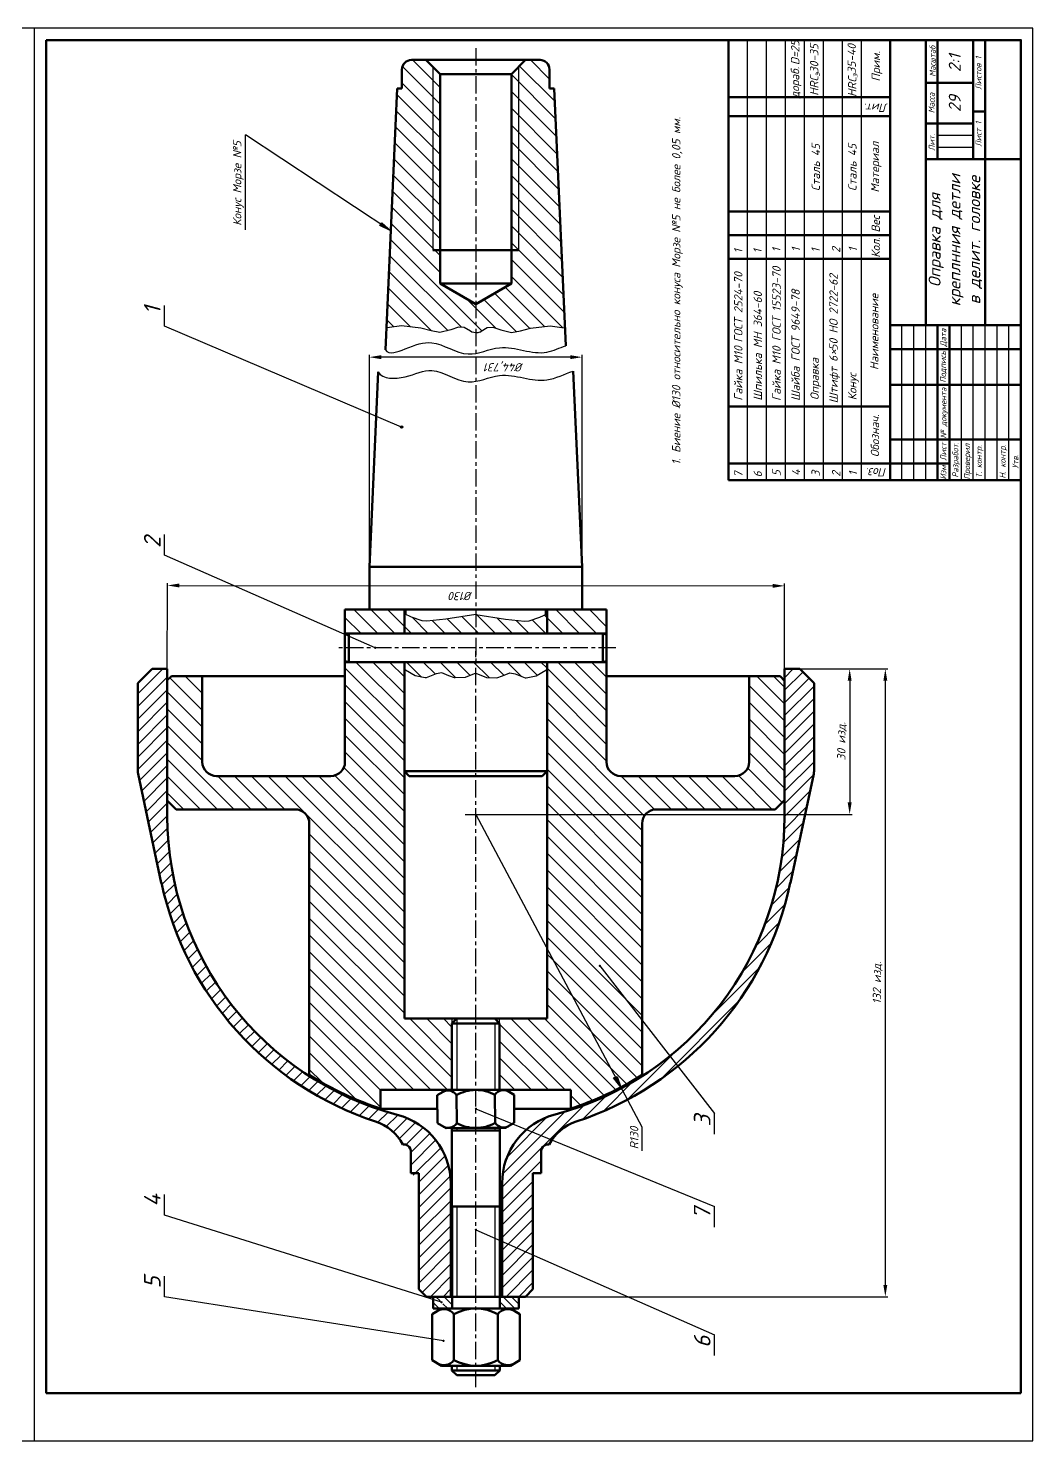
# Model space of a CAD drawing. Extents: x 3984 to 4893, y -1391 to 1983.
# Drawn here: x 4425 to 4847, y 1389 to 1983 of the extents above; entities that cross this region are included whole.
import ezdxf
from ezdxf.enums import TextEntityAlignment as Align

# ---------------------------------------------------------------- set-up
doc = ezdxf.new("R2010")
doc.units = 0
doc.header["$MEASUREMENT"] = 0
for name, pattern in [('DASHDOTX2', [2, 1, -0.5, 0, -0.5]), ('K5LT_AXLED', [11.807581, 7.307581, -1.5, 1.5, -1.5]), ('K5LT_BASIC', [0]), ('K5LT_THIN', [0])]:
    doc.linetypes.add(name, pattern=pattern)
doc.layers.add('0 VIEW0', color=7, linetype='Continuous')
doc.layers.add('OSI', color=18, linetype='DASHDOTX2')
doc.layers.add('Обводка', color=7, linetype='Continuous', lineweight=30)
doc.styles.get("Standard").update_dxf_attribs({"font": 'isocpeui.ttf', "height": 3.5})
doc.dimstyles.new('AM_ISO', dxfattribs={"dimtxt": 3.5, "dimasz": 5, "dimexe": 1, "dimexo": 1, "dimgap": 1.5, "dimtad": 3, "dimtoh": 1, "dimdsep": 46, "dimtxsty": 'Standard', "dimcen": 0, "dimclrd": 256, "dimclre": 256, "dimclrt": 256, "dimadec": 0, "dimazin": 2, "dimtp": 0.1, "dimtm": 0.1, "dimtfac": 0.71, "dimtmove": 0, "dimatfit": 2, "dimfxl": 1, "dimlwd": -1, "dimlwe": -1, "dimarcsym": 1})
pattern_1 = [(315, (-171.0984, -408.555), (3.535534, 3.535534), [])]
pattern_2 = [(45, (-171.0984, -408.555), (-2.6516504, 2.6516504), [])]

# ---------------------------------------------------------------- blocks, each defined once
blk = doc.blocks.new('*D370')
at = {"layer": '0 VIEW0', "transparency": 16777216}
for p, q in [((4743.62, 1714.02), (4771.02, 1714.02)), ((4770.02, 1709.02), (4770.02, 1657.87)), ((4608.32, 1652.87), (4771.02, 1652.87))]:
    blk.add_line(p, q, dxfattribs=at)
at = {"layer": '0 VIEW0', "lineweight": 30, "transparency": 16777216}
for points in [[(4769.19, 1709.02), (4770.85, 1709.02), (4770.02, 1714.02)], [(4769.19, 1657.87), (4770.85, 1657.87), (4770.02, 1652.87)]]:
    blk.add_solid(points, dxfattribs=at)
at = {"layer": 'Defpoints', "color": 0, "lineweight": 30, "transparency": 16777216}
for p in [(4742.62, 1714.02), (4607.32, 1652.87), (4770.02, 1652.87)]:
    blk.add_point(p, dxfattribs=at)
at = {"layer": '0 VIEW0', "transparency": 16777216, "insert": (4766.77, 1683.6), "char_height": 3.5, "attachment_point": 5, "rotation": 90}
blk.add_mtext('30 изд.', dxfattribs=at)
blk = doc.blocks.new('*D371')
at = {"layer": '0 VIEW0', "transparency": 16777216}
for p, q in [((4743.62, 1714.02), (4786.02, 1714.02)), ((4785.02, 1455.01), (4785.02, 1709.02)), ((4631.82, 1450.01), (4786.02, 1450.01))]:
    blk.add_line(p, q, dxfattribs=at)
at = {"layer": '0 VIEW0', "lineweight": 30, "transparency": 16777216}
for points in [[(4784.19, 1709.02), (4785.85, 1709.02), (4785.02, 1714.02)], [(4784.19, 1455.01), (4785.85, 1455.01), (4785.02, 1450.01)]]:
    blk.add_solid(points, dxfattribs=at)
at = {"layer": 'Defpoints', "color": 0, "lineweight": 30, "transparency": 16777216}
for p in [(4742.62, 1714.02), (4785.02, 1714.02), (4630.82, 1450.01)]:
    blk.add_point(p, dxfattribs=at)
at = {"layer": '0 VIEW0', "transparency": 16777216, "insert": (4781.77, 1582.02), "char_height": 3.5, "attachment_point": 5, "rotation": 90}
blk.add_mtext('132 изд.', dxfattribs=at)
blk = doc.blocks.new('*D372')
at = {"layer": '0 VIEW0', "transparency": 16777216}
for p, q in [((4483.02, 1710.25), (4483.05, 1750.12)), ((4488.05, 1749.12), (4737.65, 1748.95)), ((4742.62, 1710.08), (4742.65, 1749.95))]:
    blk.add_line(p, q, dxfattribs=at)
at = {"layer": '0 VIEW0', "lineweight": 30, "transparency": 16777216}
for points in [[(4488.05, 1749.95), (4488.05, 1748.29), (4483.05, 1749.12)], [(4737.65, 1749.79), (4737.65, 1748.12), (4742.65, 1748.95)]]:
    blk.add_solid(points, dxfattribs=at)
at = {"layer": 'Defpoints', "color": 0, "lineweight": 30, "transparency": 16777216}
for p in [(4742.65, 1748.95), (4483.02, 1709.25), (4742.62, 1709.08)]:
    blk.add_point(p, dxfattribs=at)
at = {"layer": '0 VIEW0', "transparency": 16777216, "insert": (4606.47, 1744.68), "char_height": 3.5, "attachment_point": 5, "rotation": 180}
blk.add_mtext('%%C130', dxfattribs=at)
blk = doc.blocks.new('*D373')
at = {"layer": '0 VIEW0', "transparency": 16777216}
for p, q in [((4568.01, 1757.97), (4568.01, 1846.12)), ((4652.47, 1845.12), (4573.01, 1845.12)), ((4657.47, 1757.97), (4657.47, 1846.12))]:
    blk.add_line(p, q, dxfattribs=at)
at = {"layer": '0 VIEW0', "lineweight": 30, "transparency": 16777216}
for points in [[(4573.01, 1845.96), (4573.01, 1844.29), (4568.01, 1845.12)], [(4652.47, 1845.96), (4652.47, 1844.29), (4657.47, 1845.12)]]:
    blk.add_solid(points, dxfattribs=at)
at = {"layer": 'Defpoints', "color": 0, "lineweight": 30, "transparency": 16777216}
for p in [(4568.01, 1845.12), (4568.01, 1756.97), (4657.47, 1756.97)]:
    blk.add_point(p, dxfattribs=at)
at = {"layer": '0 VIEW0', "transparency": 16777216, "insert": (4624.65, 1841.29), "char_height": 3.5, "attachment_point": 5, "rotation": 180}
blk.add_mtext('%%C44,731', dxfattribs=at)

msp = doc.modelspace()

# ---------------------------------------------------------------- hatches: boundary and pattern name
at = {"lineweight": 30}
h = msp.add_hatch(color=18, dxfattribs=at)
h.set_gradient(color2=(0, 0, 0))
h.paths.add_polyline_path([(4572.473, 1900.496), (4572.836, 1901.046), (4577.007, 1898.288)])
h.paths.add_polyline_path([(4572.836, 1901.046), (4573.199, 1901.595), (4577.007, 1898.288)])
h = msp.add_hatch(color=18, dxfattribs=at)
h.set_gradient(color2=(0, 0, 0))
h.paths.add_polyline_path([(4581.558, 1816.206, 1), (4581.558, 1815.206, 1)])
h = msp.add_hatch(dxfattribs=at)
h.set_pattern_fill('ANSI31', color=256, scale=40, angle=270, style=0)
h.set_pattern_definition(pattern_1)
h.paths.add_polyline_path([(4625.271, 1734.886), (4612.736, 1736.963), (4612.736, 1728.919), (4642.736, 1728.919), (4642.736, 1737.259), (4639.75, 1735.75), (4635.244, 1734.243), (4633.269, 1734.046)])
h.paths.add_polyline_path([(4600.201, 1734.886), (4592.204, 1734.046), (4590.228, 1734.243), (4585.722, 1735.75), (4582.736, 1737.259), (4582.736, 1728.919), (4612.736, 1728.919), (4612.736, 1736.963)])
h.paths.add_polyline_path([(4627.047, 1712.364), (4629.326, 1711.912), (4633.556, 1710.305), (4633.996, 1710.28), (4638.161, 1711.1), (4642.243, 1713.518), (4642.736, 1713.923), (4642.736, 1716.919), (4612.822, 1716.919), (4612.822, 1712.187), (4617.206, 1710.424), (4621.55, 1710.222), (4621.659, 1710.238), (4623.987, 1711.151)])
h.paths.add_polyline_path([(4582.736, 1716.919), (4582.736, 1713.923), (4583.229, 1713.518), (4587.311, 1711.1), (4591.476, 1710.28), (4591.916, 1710.305), (4596.146, 1711.912), (4598.425, 1712.364), (4601.486, 1711.151), (4603.813, 1710.238), (4603.922, 1710.222), (4608.266, 1710.424), (4612.822, 1712.256), (4612.822, 1716.919)])
h = msp.add_hatch(color=18, dxfattribs=at)
h.set_gradient(color2=(0, 0, 0))
h.paths.add_polyline_path([(4570.465, 1723.419, 1), (4570.465, 1722.419, 1)])
h = msp.add_hatch(color=18, dxfattribs=at)
h.set_gradient(color2=(0, 0, 0))
h.paths.add_polyline_path([(4664.921, 1589.68, 1), (4664.921, 1588.68, 1)])
h = msp.add_hatch(color=18, dxfattribs=at)
h.set_gradient(color2=(0, 0, 0))
h.paths.add_polyline_path([(4673.739, 1538.115), (4671.497, 1542.338), (4670.696, 1542.07)])
h.paths.add_polyline_path([(4673.739, 1538.115), (4673.763, 1538.084), (4672.255, 1542.592), (4671.497, 1542.338)])
h = msp.add_hatch(color=18, dxfattribs=at)
h.set_gradient(color2=(0, 0, 0))
h.paths.add_polyline_path([(4612.822, 1529.571, 1), (4612.822, 1528.571, 1)])
h = msp.add_hatch(color=18, dxfattribs=at)
h.set_gradient(color2=(0, 0, 0))
h.paths.add_polyline_path([(4612.822, 1478.695, 1), (4612.822, 1477.695, 1)])
h = msp.add_hatch(dxfattribs=at)
h.set_pattern_fill('ANSI31', color=256, scale=20, angle=270, style=0)
h.set_pattern_definition([(315, (308.8174, 11298.525), (1.76776695, 1.76776695), [])])
h.paths.add_polyline_path([(4622.822, 1450.01), (4622.822, 1445.01), (4630.822, 1445.01), (4630.822, 1447.262), (4627.784, 1450.01)])
h.paths.add_polyline_path([(4627.784, 1450.01), (4630.822, 1447.262), (4630.822, 1450.01)], flags=17)
h.paths.add_polyline_path([(4599.779, 1447.514), (4598.334, 1446.624), (4597.444, 1448.068), (4594.822, 1448.691), (4594.822, 1445.01), (4602.822, 1445.01), (4602.822, 1450.01), (4594.822, 1450.01), (4594.822, 1448.691), (4597.444, 1448.068), (4598.888, 1448.959)])
h = msp.add_hatch(color=18, dxfattribs=at)
h.set_gradient(color2=(0, 0, 0))
h.paths.add_polyline_path([(4598.35, 1448.193, 1), (4598.35, 1447.193, 1)])
h = msp.add_hatch(color=18, dxfattribs=at)
h.set_gradient(color2=(0, 0, 0))
h.paths.add_polyline_path([(4599.179, 1431.95, 1), (4599.179, 1430.95, 1)])
at = {"layer": '0 VIEW0', "lineweight": 30}
h = msp.add_hatch(dxfattribs=at)
h.set_pattern_fill('ANSI31', color=256, scale=40, angle=270, style=0)
h.set_pattern_definition([(315, (308.8174, 11239.6667), (3.535534, 3.535534), [])])
h.paths.add_polyline_path([(4607.936, 1857.596), (4610.321, 1856.239), (4612.736, 1854.209), (4614.565, 1855.789), (4617.537, 1857.596), (4619.919, 1857.694), (4623.242, 1856.61), (4627.84, 1855.479), (4631.522, 1856.21), (4635.744, 1857.312), (4643.993, 1858.354), (4649.944, 1857.434), (4650.308, 1857.312), (4645.776, 1958.108), (4643.776, 1958.108), (4643.776, 1966.108), (4642.996, 1968.482), (4640.96, 1969.929), (4639.776, 1970.108), (4633.736, 1970.108), (4627.736, 1964.108), (4627.736, 1876.108), (4612.736, 1867.448), (4597.736, 1876.108), (4597.736, 1964.108), (4591.736, 1970.108), (4585.696, 1970.108), (4583.323, 1969.328), (4581.876, 1967.293), (4581.696, 1966.108), (4581.696, 1958.108), (4579.696, 1958.108), (4575.164, 1857.312), (4579.53, 1858.27), (4584.331, 1858.157), (4589.728, 1857.312), (4594.717, 1855.991), (4597.632, 1855.479), (4600.548, 1855.991), (4605.955, 1857.756)])
h = msp.add_hatch(dxfattribs=at)
h.set_pattern_fill('ANSI31', color=256, scale=40, angle=270, style=0)
h.set_pattern_definition(pattern_1)
h.paths.add_polyline_path([(4642.736, 1738.967), (4642.736, 1728.919), (4666.134, 1728.919), (4667.736, 1728.919), (4667.736, 1738.967), (4657.467, 1738.967)])
h.paths.add_polyline_path([(4582.736, 1728.919), (4582.736, 1738.967), (4568.005, 1738.967), (4557.736, 1738.967), (4557.736, 1728.919), (4559.338, 1728.919)])
h = msp.add_hatch(dxfattribs=at)
h.set_pattern_fill('ANSI31', color=256, scale=40, angle=270, style=0)
h.set_pattern_definition(pattern_1)
h.paths.add_polyline_path([(4622.745, 1562.183), (4622.736, 1536.967), (4652.736, 1536.967), (4652.736, 1529.176), (4666.186, 1534.366), (4678.979, 1541.013), (4682.736, 1543.325), (4682.736, 1648.967), (4683.523, 1651.937), (4685.676, 1654.128), (4688.632, 1654.966), (4688.736, 1654.967), (4738.736, 1654.967), (4742.621, 1658.851), (4742.621, 1709.082), (4740.736, 1710.967), (4727.736, 1710.967), (4727.736, 1674.967), (4726.949, 1671.997), (4724.796, 1669.806), (4721.84, 1668.968), (4721.736, 1668.967), (4673.736, 1668.967), (4670.766, 1669.753), (4668.575, 1671.907), (4667.737, 1674.863), (4667.736, 1674.967), (4667.736, 1710.967), (4667.736, 1716.919), (4666.134, 1716.919), (4642.736, 1716.919), (4642.736, 1670.967), (4642.736, 1566.967), (4622.736, 1566.967)])
h.paths.add_polyline_path([(4602.736, 1536.967), (4602.736, 1564.967), (4602.736, 1566.967), (4582.736, 1566.967), (4582.736, 1670.967), (4582.736, 1716.919), (4559.338, 1716.919), (4557.736, 1716.919), (4557.736, 1674.967), (4556.949, 1671.997), (4554.796, 1669.806), (4551.84, 1668.968), (4551.736, 1668.967), (4503.736, 1668.967), (4500.766, 1669.753), (4498.575, 1671.907), (4497.737, 1674.863), (4497.736, 1674.967), (4497.736, 1710.967), (4484.736, 1710.967), (4483.023, 1709.254), (4483.023, 1659.254), (4486.736, 1654.967), (4536.736, 1654.967), (4539.706, 1654.18), (4541.897, 1652.026), (4542.735, 1649.07), (4542.736, 1648.967), (4542.736, 1543.325), (4555.296, 1536.247), (4568.562, 1530.604), (4572.736, 1529.176), (4572.736, 1536.967)])
h = msp.add_hatch(dxfattribs=at)
h.set_pattern_fill('ANSI31', color=256, scale=30, style=0)
h.set_pattern_definition(pattern_2)
h.paths.add_polyline_path([(4588.825, 1489.969), (4588.822, 1453.222), (4592.022, 1450.022), (4594.822, 1450.022), (4602.219, 1450.022), (4602.334, 1456.02), (4601.836, 1502.645), (4598.561, 1511.76), (4597.842, 1513.536), (4596.572, 1514.981), (4594.638, 1517.239), (4594.231, 1517.851), (4592.123, 1519.999), (4589.813, 1521.212), (4583.017, 1525.76), (4575.347, 1527.769), (4569.047, 1529.777), (4557.086, 1534.799), (4545.089, 1541.348), (4536.547, 1547.072), (4530.735, 1551.519), (4523.817, 1557.667), (4516.539, 1564.944), (4506.113, 1578.183), (4499.138, 1589.406), (4492.954, 1601.978), (4488.465, 1614.989), (4485.863, 1625.239), (4484.437, 1632.736), (4483.776, 1637.976), (4483.023, 1652.022), (4483.023, 1714.022), (4476.623, 1714.022), (4470.623, 1708.022), (4470.755, 1669.838), (4474.483, 1652.136), (4480.484, 1624.067), (4485.191, 1607.64), (4489.925, 1595.965), (4494.658, 1586.183), (4501.6, 1575.297), (4509.804, 1564.568), (4520.769, 1553.603), (4526.346, 1548.026), (4534.487, 1541.814), (4549.756, 1532.553), (4562.536, 1526.874), (4570.625, 1523.678), (4573.936, 1522.15), (4577.282, 1519.961), (4579.003, 1518.239), (4580.649, 1516.375), (4582.064, 1514.022), (4583.185, 1514.022), (4584.196, 1513.564), (4584.687, 1513.113), (4585.022, 1512.667), (4585.423, 1511.52), (4585.423, 1502.022), (4588.822, 1499.179), (4588.822, 1498.713), (4588.822, 1497.822), (4588.822, 1497.677), (4588.822, 1496.808), (4588.822, 1496.539), (4588.822, 1494.155), (4588.822, 1495.914), (4588.822, 1496.539)])
h.paths.add_polyline_path([(4588.822, 1499.737), (4588.822, 1502.022)])
h = msp.add_hatch(dxfattribs=at)
h.set_pattern_fill('ANSI31', color=256, scale=30, style=0)
h.set_pattern_definition(pattern_2)
h.paths.add_polyline_path([(4633.622, 1450.022), (4636.822, 1453.222), (4636.819, 1489.969), (4636.822, 1493.253), (4636.822, 1495.914), (4636.822, 1498.713), (4636.822, 1502.022), (4640.221, 1502.022), (4640.221, 1511.52), (4640.957, 1513.113), (4642.458, 1514.022), (4643.58, 1514.022), (4644.796, 1516.085), (4646.391, 1518.074), (4647.517, 1519.2), (4648.362, 1519.961), (4651.325, 1522.022), (4655.019, 1523.678), (4665.012, 1527.383), (4671.042, 1530.271), (4684.17, 1537.321), (4694.298, 1544.22), (4707.434, 1555.415), (4718.73, 1568.071), (4728.143, 1581.434), (4736.069, 1596.405), (4741.347, 1609.749), (4745.054, 1624.009), (4751.238, 1652.104), (4754.889, 1669.838), (4755.021, 1708.022), (4749.021, 1714.022), (4742.621, 1714.022), (4742.621, 1652.022), (4742.621, 1645.165), (4740.718, 1629.861), (4737.089, 1614.557), (4730.778, 1597.833), (4722.258, 1582.056), (4712.108, 1568.509), (4710.03, 1566.043), (4708.842, 1564.855), (4700.532, 1556.546), (4686.925, 1545.515), (4674.146, 1537.626), (4661.126, 1531.429), (4642.496, 1525.522), (4636.64, 1522.591), (4634.646, 1521.122), (4634.74, 1521.225), (4631.67, 1518.93), (4634.646, 1521.122), (4630.872, 1517.015), (4627.078, 1510.495), (4629.907, 1515.119), (4626.814, 1510.042), (4623.95, 1501.647), (4623.811, 1456.022), (4624.822, 1450.022), (4630.822, 1450.022)])

# ---------------------------------------------------------------- linework, layer by layer
at = {"lineweight": 30}
for p, q in [((4427.025, 1983.446), (4427.025, 1389.446)), ((4515.949, 1898.663), (4515.949, 1938.663)), ((4577.007, 1898.288), (4515.949, 1938.663)), ((4572.473, 1900.496), (4573.199, 1901.595)), ((4573.199, 1901.595), (4577.007, 1898.288)), ((4577.007, 1898.288), (4572.473, 1900.496)), ((4481.9, 1858.192), (4481.9, 1866.905)), ((4581.558, 1815.706), (4481.9, 1858.192)), ((4792.025, 1858.446), (4792.025, 1858.624)), ((4792.025, 1793.446), (4792.025, 1858.446)), ((4481.9, 1761.844), (4481.9, 1770.557)), ((4570.465, 1722.919), (4481.9, 1761.844)), ((4612.822, 1652.869), (4682.617, 1521.391)), ((4664.921, 1589.18), (4713.2, 1527.023)), ((4670.696, 1542.07), (4672.255, 1542.592)), ((4673.763, 1538.084), (4670.696, 1542.07)), ((4672.255, 1542.592), (4673.763, 1538.084)), ((4612.822, 1529.071), (4713.2, 1488.02)), ((4713.2, 1518.31), (4713.2, 1527.023)), ((4682.617, 1521.391), (4682.617, 1511.391)), ((4481.9, 1484.34), (4481.9, 1493.054)), ((4713.2, 1479.307), (4713.2, 1488.02)), ((4598.35, 1447.693), (4481.9, 1484.34)), ((4612.822, 1478.195), (4713.2, 1433.983)), ((4481.9, 1449.918), (4481.9, 1458.631)), ((4599.179, 1431.45), (4481.9, 1449.918)), ((4713.2, 1425.27), (4713.2, 1433.983))]:
    msp.add_line(p, q, dxfattribs=at)
at = {"linetype": 'Continuous', "lineweight": 70}
for p, q in [((4432.025, 1978.446), (4432.025, 1409.446)), ((4557.738, 1728.49), (4559.338, 1728.919)), ((4559.338, 1728.919), (4559.338, 1716.919)), ((4666.134, 1728.919), (4559.338, 1728.919)), ((4666.134, 1728.919), (4666.134, 1716.919)), ((4667.734, 1728.49), (4666.134, 1728.919)), ((4557.738, 1717.347), (4557.738, 1728.49)), ((4667.734, 1717.347), (4667.734, 1728.49)), ((4559.338, 1716.919), (4557.738, 1717.347)), ((4559.338, 1716.919), (4667.736, 1716.919)), ((4666.134, 1716.919), (4667.734, 1717.347))]:
    msp.add_line(p, q, dxfattribs=at)
at = {"lineweight": 70}
for p, q in [((4432.025, 1978.446), (4842.025, 1978.446)), ((4842.025, 1409.446), (4842.025, 1978.446)), ((4594.822, 1445.01), (4594.822, 1450.01)), ((4594.822, 1450.01), (4630.822, 1450.01)), ((4602.822, 1450.01), (4602.822, 1445.01)), ((4622.822, 1450.01), (4622.822, 1445.01)), ((4630.822, 1450.01), (4630.822, 1445.01)), ((4594.347, 1442.715), (4598.322, 1445.01)), ((4630.822, 1445.01), (4594.822, 1445.01)), ((4631.297, 1442.715), (4627.322, 1445.01)), ((4594.347, 1423.305), (4594.347, 1442.715)), ((4603.584, 1442.715), (4603.584, 1423.305)), ((4622.06, 1442.715), (4622.06, 1423.305)), ((4631.297, 1442.715), (4631.297, 1423.305)), ((4598.322, 1421.01), (4594.347, 1423.305)), ((4627.322, 1421.01), (4598.322, 1421.01)), ((4631.297, 1423.305), (4627.322, 1421.01)), ((4432.025, 1409.446), (4842.025, 1409.446))]:
    msp.add_line(p, q, dxfattribs=at)
at = {"color": 0, "lineweight": 30}
for p, q in [((4807.025, 1928.446), (4807.025, 1978.446)), ((4807.025, 1928.446), (4807.025, 1978.446)), ((4822.025, 1928.446), (4822.025, 1978.446)), ((4822.025, 1948.446), (4827.025, 1948.446)), ((4802.025, 1943.446), (4822.025, 1943.446)), ((4807.025, 1938.446), (4822.025, 1938.446)), ((4807.025, 1938.446), (4822.025, 1938.446)), ((4802.025, 1793.446), (4802.025, 1859.992)), ((4787.025, 1858.624), (4842.025, 1858.624)), ((4797.025, 1858.446), (4797.025, 1858.624)), ((4797.025, 1793.446), (4797.025, 1858.446)), ((4802.025, 1858.446), (4802.025, 1858.446)), ((4807.025, 1858.446), (4807.025, 1858.624)), ((4807.025, 1793.446), (4807.025, 1858.446)), ((4807.025, 1793.446), (4807.025, 1858.446)), ((4812.025, 1858.446), (4812.025, 1858.624)), ((4812.025, 1793.446), (4812.025, 1858.446)), ((4812.025, 1793.446), (4812.025, 1858.446)), ((4817.025, 1858.446), (4817.025, 1858.624)), ((4817.025, 1793.446), (4817.025, 1858.446)), ((4817.025, 1793.446), (4817.025, 1858.446)), ((4822.025, 1858.446), (4822.025, 1858.624)), ((4822.025, 1858.446), (4822.025, 1858.624)), ((4822.025, 1793.446), (4822.025, 1858.446)), ((4822.025, 1793.446), (4822.025, 1858.446)), ((4827.025, 1793.446), (4827.025, 1859.042)), ((4827.025, 1858.624), (4827.025, 1858.624)), ((4827.025, 1858.624), (4827.025, 1858.624)), ((4827.025, 1793.446), (4827.025, 1858.446)), ((4832.025, 1793.446), (4832.025, 1858.624)), ((4832.025, 1793.446), (4832.025, 1858.624)), ((4837.025, 1793.446), (4837.025, 1858.624)), ((4837.025, 1793.446), (4837.025, 1858.624))]:
    msp.add_line(p, q, dxfattribs=at)
at = {"color": 0, "lineweight": 70}
for p, q in [((4822.025, 1928.446), (4822.025, 1978.446)), ((4827.025, 1928.446), (4827.025, 1978.446)), ((4827.025, 1928.446), (4827.025, 1978.446)), ((4802.025, 1960.446), (4822.025, 1960.446)), ((4802.025, 1960.446), (4822.025, 1960.446)), ((4822.025, 1948.446), (4827.025, 1948.446)), ((4802.025, 1943.446), (4822.025, 1943.446)), ((4802.025, 1928.446), (4802.025, 1858.624)), ((4827.025, 1928.446), (4827.025, 1858.624)), ((4827.025, 1928.446), (4827.025, 1858.624)), ((4787.025, 1848.446), (4842.025, 1848.446)), ((4787.025, 1833.446), (4842.025, 1833.446)), ((4787.025, 1810.446), (4842.025, 1810.446))]:
    msp.add_line(p, q, dxfattribs=at)
at = {"linetype": 'K5LT_AXLED', "lineweight": 30}
msp.add_line((4671.734, 1722.919), (4553.738, 1722.919), dxfattribs=at)
at = {"linetype": 'Continuous', "lineweight": 30}
msp.add_lwpolyline([(4007.025, 1389.446), (4847.025, 1389.446), (4847.025, 1983.446), (4007.025, 1983.446)], close=True, dxfattribs=at)
at = {"color": 0, "lineweight": 70}
msp.add_lwpolyline([(4842.025, 1928.446), (4842.025, 1978.446), (4802.025, 1978.446), (4802.025, 1928.446)], close=True, dxfattribs=at)
at = {"lineweight": 30}
msp.add_circle((4581.558, 1815.706), 0.5, dxfattribs=at)
msp.add_circle((4581.558, 1815.706), 0.5, dxfattribs=at)
at = {"lineweight": 70}
for centre, radius, start, end in [((4599.344, 1439.404), 5.38, 37.989397, 124.022066), ((4612.822, 1425.272), 19.738, 62.094687, 117.905313), ((4626.3, 1439.404), 5.38, 55.977934, 142.010603), ((4599.344, 1426.616), 5.38, 235.977934, 322.010603), ((4612.822, 1440.748), 19.738, 242.094687, 297.905313), ((4626.3, 1426.616), 5.38, 217.989397, 304.022066)]:
    msp.add_arc(centre, radius, start, end, dxfattribs=at)
at = {"lineweight": 30}
for points, start_tangent, end_tangent in [([(4614.443, 1855.624), (4611.077, 1855.585)], (-0.9319138, -0.3626798), (-0.978462, 0.206427)), ([(4574.755, 1848.224), (4583.008, 1848.571), (4594.314, 1851.2), (4609.565, 1846.469), (4622.711, 1849.097), (4642.695, 1847.257), (4650.641, 1849.914)], (0.5320197, -0.846732), (0.9635448, 0.2675469)), ([(4571.691, 1838.933), (4583.008, 1836.878), (4594.314, 1839.506), (4609.565, 1834.775), (4622.711, 1837.403), (4642.695, 1835.563), (4653.769, 1839.209)], (0.5320197, -0.846732), (0.9635448, 0.2675469))]:
    msp.add_spline(points, degree=3, dxfattribs=dict(at, start_tangent=start_tangent, end_tangent=end_tangent))
at = {"layer": '0 VIEW0', "linetype": 'K5LT_BASIC', "lineweight": 70}
for p, q in [((4719.025, 1793.446), (4719.025, 1978.347)), ((4591.736, 1970.108), (4585.696, 1970.108)), ((4597.736, 1964.108), (4591.736, 1970.108)), ((4591.736, 1970.108), (4612.736, 1970.108)), ((4633.736, 1970.108), (4612.736, 1970.108)), ((4627.736, 1964.108), (4633.736, 1970.108)), ((4633.736, 1970.108), (4639.776, 1970.108)), ((4581.696, 1958.108), (4581.696, 1966.108)), ((4597.736, 1964.108), (4597.736, 1876.108)), ((4597.736, 1964.108), (4612.736, 1964.108)), ((4627.736, 1964.108), (4612.736, 1964.108)), ((4627.736, 1964.108), (4627.736, 1876.108)), ((4643.776, 1958.108), (4643.776, 1966.108)), ((4579.696, 1958.108), (4574.755, 1848.224)), ((4579.696, 1958.108), (4581.696, 1958.108)), ((4645.776, 1958.108), (4643.776, 1958.108)), ((4645.776, 1958.108), (4650.641, 1849.914)), ((4719.025, 1954.446), (4787.025, 1954.446)), ((4719.025, 1946.446), (4787.025, 1946.446)), ((4719.025, 1906.446), (4787.025, 1906.446)), ((4719.025, 1896.446), (4787.025, 1896.446)), ((4630.736, 1890.108), (4612.736, 1890.108)), ((4719.025, 1886.446), (4787.025, 1886.446)), ((4597.736, 1876.108), (4612.736, 1876.108)), ((4597.736, 1876.108), (4612.736, 1867.448)), ((4627.736, 1876.108), (4612.736, 1876.108)), ((4627.736, 1876.108), (4612.736, 1867.448)), ((4571.691, 1838.933), (4568.005, 1756.967)), ((4653.769, 1839.209), (4657.467, 1756.967)), ((4719.025, 1824.446), (4787.025, 1824.446)), ((4787.025, 1800.446), (4719.025, 1800.446)), ((4727.025, 1793.446), (4719.025, 1793.446)), ((4727.025, 1793.446), (4735.025, 1793.446)), ((4743.025, 1793.446), (4735.025, 1793.446)), ((4743.025, 1793.446), (4751.025, 1793.446)), ((4759.025, 1793.446), (4751.025, 1793.446)), ((4759.025, 1793.446), (4767.025, 1793.446)), ((4775.025, 1793.446), (4767.025, 1793.446)), ((4787.025, 1793.446), (4775.025, 1793.446)), ((4568.005, 1738.967), (4568.005, 1756.967)), ((4568.005, 1756.967), (4612.736, 1756.967)), ((4657.467, 1756.967), (4612.736, 1756.967)), ((4657.467, 1738.967), (4657.467, 1756.967)), ((4557.736, 1738.967), (4612.736, 1738.967)), ((4557.736, 1738.967), (4557.736, 1674.967)), ((4582.736, 1738.967), (4582.736, 1728.919)), ((4583.236, 1738.967), (4583.236, 1736.987)), ((4667.736, 1738.967), (4612.736, 1738.967)), ((4642.236, 1738.967), (4642.236, 1736.987)), ((4642.736, 1738.967), (4642.736, 1728.919)), ((4667.736, 1710.967), (4667.736, 1738.967)), ((4667.736, 1738.967), (4667.736, 1674.967)), ((4559.338, 1728.919), (4557.736, 1728.919)), ((4666.134, 1728.919), (4667.736, 1728.919)), ((4559.338, 1716.919), (4557.736, 1716.919)), ((4582.736, 1716.919), (4582.736, 1670.967)), ((4642.736, 1716.919), (4642.736, 1670.967)), ((4666.134, 1716.919), (4667.736, 1716.919)), ((4476.623, 1714.022), (4470.623, 1708.022)), ((4483.023, 1714.022), (4476.623, 1714.022)), ((4483.023, 1652.022), (4483.023, 1714.022)), ((4484.736, 1710.967), (4557.736, 1710.967)), ((4497.736, 1674.967), (4497.736, 1710.967)), ((4740.736, 1710.967), (4667.736, 1710.967)), ((4727.736, 1674.967), (4727.736, 1710.967)), ((4742.621, 1652.022), (4742.621, 1714.022)), ((4742.621, 1714.022), (4749.021, 1714.022)), ((4749.021, 1714.022), (4755.021, 1708.022)), ((4470.623, 1708.022), (4470.623, 1671.086)), ((4755.021, 1708.022), (4755.021, 1671.086)), ((4480.484, 1624.067), (4470.755, 1669.838)), ((4582.736, 1670.967), (4582.736, 1566.967)), ((4582.736, 1670.967), (4584.736, 1668.967)), ((4582.736, 1670.967), (4612.736, 1670.967)), ((4642.736, 1670.967), (4612.736, 1670.967)), ((4642.736, 1670.967), (4640.736, 1668.967)), ((4642.736, 1670.967), (4642.736, 1566.967)), ((4745.16, 1624.067), (4754.889, 1669.838)), ((4551.736, 1668.967), (4503.736, 1668.967)), ((4584.736, 1668.967), (4612.736, 1668.967)), ((4640.736, 1668.967), (4612.736, 1668.967)), ((4673.736, 1668.967), (4721.736, 1668.967)), ((4483.023, 1658.679), (4486.736, 1654.967)), ((4536.736, 1654.967), (4486.736, 1654.967)), ((4688.736, 1654.967), (4738.736, 1654.967)), ((4542.736, 1648.967), (4542.736, 1543.325)), ((4682.736, 1648.967), (4682.736, 1543.325)), ((4582.736, 1566.967), (4602.736, 1566.967)), ((4604.736, 1566.967), (4602.736, 1566.967)), ((4602.736, 1564.967), (4602.736, 1536.967)), ((4622.736, 1564.967), (4602.736, 1564.967)), ((4612.736, 1566.967), (4604.736, 1566.967)), ((4612.736, 1566.967), (4620.736, 1566.967)), ((4620.736, 1566.967), (4622.736, 1566.967)), ((4642.736, 1566.967), (4622.736, 1566.967)), ((4622.791, 1536.967), (4622.736, 1564.967)), ((4572.736, 1536.967), (4572.736, 1528.967)), ((4612.736, 1536.967), (4572.736, 1536.967)), ((4600.236, 1536.904), (4596.581, 1534.769)), ((4596.581, 1534.769), (4596.641, 1523.002)), ((4604.664, 1534.81), (4604.723, 1523.043)), ((4612.736, 1536.967), (4652.736, 1536.967)), ((4620.83, 1534.891), (4620.889, 1523.124)), ((4625.347, 1536.967), (4628.912, 1534.932)), ((4628.912, 1534.932), (4628.972, 1523.165)), ((4652.736, 1536.967), (4652.736, 1528.967)), ((4596.57, 1528.967), (4573.388, 1528.967)), ((4628.902, 1528.967), (4652.084, 1528.967)), ((4596.641, 1523.002), (4600.317, 1520.904)), ((4600.317, 1520.904), (4612.817, 1520.967)), ((4602.736, 1520.916), (4602.736, 1519.967)), ((4625.317, 1521.03), (4612.817, 1520.967)), ((4622.822, 1519.967), (4622.82, 1520.967)), ((4628.972, 1523.165), (4625.317, 1521.03)), ((4612.822, 1519.967), (4602.736, 1519.967)), ((4602.736, 1519.967), (4602.736, 1487.967)), ((4612.822, 1519.967), (4622.822, 1519.967)), ((4622.822, 1519.967), (4622.822, 1487.967)), ((4583.185, 1514.022), (4582.064, 1514.022)), ((4585.423, 1502.022), (4585.423, 1511.52)), ((4640.221, 1502.022), (4640.221, 1511.52)), ((4642.458, 1514.022), (4643.58, 1514.022)), ((4585.423, 1502.022), (4588.822, 1502.022)), ((4588.822, 1453.222), (4588.822, 1502.022)), ((4602.219, 1450.022), (4602.219, 1497.502)), ((4623.813, 1450.022), (4623.826, 1497.719)), ((4640.221, 1502.022), (4636.822, 1502.022)), ((4636.822, 1490.022), (4636.822, 1502.022)), ((4622.822, 1487.967), (4602.736, 1487.967)), ((4602.822, 1487.967), (4602.822, 1445.01)), ((4622.822, 1487.967), (4622.822, 1445.01)), ((4636.822, 1453.222), (4636.822, 1490.022)), ((4588.822, 1453.222), (4592.022, 1450.022)), ((4592.022, 1450.022), (4594.822, 1450.022)), ((4633.622, 1450.022), (4630.822, 1450.01)), ((4636.822, 1453.222), (4633.622, 1450.022)), ((4602.736, 1421.01), (4602.736, 1418.967)), ((4622.822, 1421.01), (4622.822, 1418.967)), ((4602.736, 1418.967), (4604.736, 1416.967)), ((4622.822, 1418.967), (4602.736, 1418.967)), ((4604.736, 1416.967), (4620.822, 1416.967)), ((4622.822, 1418.967), (4620.822, 1416.967))]:
    msp.add_line(p, q, dxfattribs=at)
at = {"layer": '0 VIEW0', "linetype": 'K5LT_THIN', "lineweight": 30}
for p, q in [((4727.025, 1793.446), (4727.025, 1978.347)), ((4727.025, 1793.446), (4727.025, 1978.347)), ((4735.025, 1793.446), (4735.025, 1978.347)), ((4743.025, 1793.446), (4743.025, 1978.347)), ((4751.025, 1793.446), (4751.025, 1978.347)), ((4759.025, 1793.446), (4759.025, 1978.347)), ((4767.025, 1793.446), (4767.025, 1978.347)), ((4775.025, 1793.446), (4775.025, 1978.347)), ((4594.736, 1967.108), (4594.736, 1890.108)), ((4630.736, 1967.108), (4630.736, 1890.108)), ((4602.736, 1566.967), (4602.736, 1536.967)), ((4604.736, 1566.967), (4604.736, 1536.967)), ((4620.736, 1564.967), (4620.736, 1536.967)), ((4622.736, 1564.967), (4622.736, 1566.967)), ((4604.736, 1520.967), (4604.736, 1519.967)), ((4620.736, 1520.967), (4620.736, 1519.967)), ((4604.736, 1487.967), (4604.736, 1450.01)), ((4620.736, 1487.967), (4620.736, 1450.01)), ((4604.736, 1421.01), (4604.736, 1418.967)), ((4620.736, 1421.01), (4620.736, 1418.967))]:
    msp.add_line(p, q, dxfattribs=at)
at = {"layer": '0 VIEW0', "linetype": 'K5LT_BASIC', "lineweight": 60}
for p, q in [((4787.025, 1793.446), (4787.025, 1978.446)), ((4594.736, 1890.108), (4612.736, 1890.108)), ((4557.736, 1710.967), (4557.736, 1738.967)), ((4612.736, 1738.967), (4582.736, 1738.967)), ((4612.736, 1738.967), (4642.736, 1738.967)), ((4483.023, 1714.022), (4476.623, 1714.022)), ((4484.736, 1710.967), (4483.023, 1709.254)), ((4612.822, 1714.022), (4612.736, 1714.022)), ((4740.736, 1710.967), (4742.621, 1709.082)), ((4742.621, 1714.022), (4749.021, 1714.022)), ((4742.621, 1658.851), (4738.736, 1654.967)), ((4604.736, 1566.967), (4602.736, 1564.967)), ((4620.736, 1566.967), (4622.736, 1564.967)), ((4617.083, 1519.967), (4612.822, 1519.967)), ((4636.766, 1490.022), (4636.822, 1490.022))]:
    msp.add_line(p, q, dxfattribs=at)
at = {"layer": '0 VIEW0', "linetype": 'K5LT_AXLED', "lineweight": 30}
for p, q in [((4612.736, 1975.108), (4612.736, 1716.919)), ((4612.822, 1411.967), (4612.822, 1721.553))]:
    msp.add_line(p, q, dxfattribs=at)
at = {"layer": '0 VIEW0', "linetype": 'K5LT_AXLED', "lineweight": 18}
msp.add_line((4742.621, 1652.022), (4742.617, 1652.022), dxfattribs=at)
at = {"layer": '0 VIEW0', "linetype": 'K5LT_THIN', "lineweight": 18}
msp.add_line((4622.736, 1564.967), (4622.736, 1536.967), dxfattribs=at)
at = {"layer": '0 VIEW0', "linetype": 'K5LT_BASIC', "lineweight": 30}
for points in [[(4611.077, 1855.585), (4611.077, 1855.585), (4610.478, 1856.068), (4607.926, 1857.599), (4605.541, 1857.691), (4602.23, 1856.61), (4597.624, 1855.48), (4593.939, 1856.214), (4589.714, 1857.315), (4581.462, 1858.354), (4575.517, 1857.43), (4575.164, 1857.312)], [(4614.443, 1855.624), (4614.443, 1855.624), (4614.994, 1856.068), (4617.546, 1857.599), (4619.932, 1857.691), (4623.242, 1856.61), (4627.848, 1855.48), (4631.533, 1856.214), (4635.758, 1857.315), (4644.011, 1858.354), (4649.955, 1857.43), (4650.308, 1857.312)], [(4612.736, 1736.963), (4600.201, 1734.886), (4592.204, 1734.046), (4590.228, 1734.243), (4585.722, 1735.75), (4582.736, 1737.259)], [(4612.736, 1736.963), (4625.271, 1734.886), (4633.269, 1734.046), (4635.244, 1734.243), (4639.75, 1735.75), (4642.736, 1737.259)], [(4612.736, 1712.222), (4608.266, 1710.424), (4603.922, 1710.222), (4603.813, 1710.238), (4601.486, 1711.151), (4598.425, 1712.364), (4596.146, 1711.912), (4591.916, 1710.305), (4591.476, 1710.28), (4587.311, 1711.1), (4583.229, 1713.518), (4582.736, 1713.923)], [(4612.736, 1712.222), (4617.206, 1710.424), (4621.55, 1710.222), (4621.659, 1710.238), (4623.987, 1711.151), (4627.047, 1712.364), (4629.326, 1711.912), (4633.556, 1710.305), (4633.996, 1710.28), (4638.161, 1711.1), (4642.243, 1713.518), (4642.736, 1713.923)]]:
    msp.add_lwpolyline(points, dxfattribs=at)
at = {"layer": '0 VIEW0', "linetype": 'K5LT_BASIC', "lineweight": 70}
for centre, radius, start, end in [((4585.696, 1966.108), 4, 90, 180), ((4639.776, 1966.108), 4, 0, 90), ((4476.623, 1671.086), 6, 180, 192), ((4503.736, 1674.967), 6, 180, 270), ((4551.736, 1674.967), 6, 270, 0), ((4673.736, 1674.967), 6, 180, 270), ((4721.736, 1674.967), 6, 270, 0), ((4749.021, 1671.086), 6, 348, 0), ((4612.823, 1652.076), 129.799, 180.023744, 255.243076), ((4536.736, 1648.967), 6, 0, 90), ((4612.807, 1652.132), 129.81, 284.85733, 359.951706), ((4688.736, 1648.967), 6, 90, 180), ((4612.834, 1652.12), 135.199, 192.000325, 251.80817), ((4612.81, 1652.12), 135.199, 288.19183, 347.999675), ((4612.736, 1652.869), 130, 237.42103, 252.381709), ((4612.736, 1652.869), 130, 287.618291, 302.57897), ((4601.074, 1532.503), 4.267, 32.7162, 128.642816), ((4612.819, 1520.474), 16.493, 90.289482, 119.635688), ((4612.819, 1520.474), 16.493, 60.943275, 90.289482), ((4624.443, 1532.621), 4.267, 51.936148, 147.862764), ((4653.77, 1497.719), 29.944, 104.85733, 179.999944), ((4564.381, 1504.679), 19.999, 27.852563, 71.80817), ((4572.193, 1497.502), 30.025, 0.000007, 75.402969), ((4601.11, 1525.313), 4.267, 231.936148, 327.862764), ((4612.734, 1537.46), 16.493, 240.943275, 270.289482), ((4612.734, 1537.46), 16.493, 270.289482, 299.635688), ((4624.479, 1525.431), 4.267, 212.7162, 308.642816), ((4661.263, 1504.679), 19.999, 108.19183, 152.147437), ((4582.45, 1511.114), 3, 7.774479, 75.817721), ((4643.194, 1511.114), 3, 104.182279, 172.225521)]:
    msp.add_arc(centre, radius, start, end, dxfattribs=at)
at = {"layer": 'Обводка', "color": 0, "lineweight": 70}
for p, q in [((4807.025, 1928.446), (4807.025, 1978.446)), ((4807.025, 1928.446), (4807.025, 1978.446)), ((4822.025, 1928.446), (4822.025, 1978.446)), ((4822.025, 1928.446), (4822.025, 1978.446)), ((4802.025, 1960.446), (4822.025, 1960.446)), ((4802.025, 1960.446), (4822.025, 1960.446)), ((4822.025, 1948.446), (4827.025, 1948.446)), ((4822.025, 1948.446), (4827.025, 1948.446)), ((4802.025, 1943.446), (4822.025, 1943.446)), ((4802.025, 1943.446), (4822.025, 1943.446)), ((4802.025, 1928.446), (4842.025, 1928.446)), ((4787.025, 1858.624), (4842.025, 1858.624)), ((4807.025, 1793.446), (4807.025, 1858.624)), ((4807.025, 1793.446), (4807.025, 1858.624)), ((4812.025, 1793.446), (4812.025, 1858.624)), ((4812.025, 1793.446), (4812.025, 1858.624)), ((4787.025, 1848.446), (4842.025, 1848.446)), ((4787.025, 1833.446), (4842.025, 1833.446)), ((4787.025, 1810.446), (4842.025, 1810.446)), ((4787.025, 1800.446), (4812.025, 1800.446))]:
    msp.add_line(p, q, dxfattribs=at)
at = {"layer": 'Обводка', "color": 0, "lineweight": 30}
msp.add_line((4807.025, 1933.446), (4822.025, 1933.446), dxfattribs=at)
msp.add_line((4807.025, 1933.446), (4822.025, 1933.446), dxfattribs=at)
at = {"layer": 'Обводка', "color": 0, "lineweight": 70}
msp.add_lwpolyline([(4842.025, 1793.446), (4842.025, 1978.446), (4787.025, 1978.446), (4787.025, 1793.446)], close=True, dxfattribs=at)

# ---------------------------------------------------------------- texts
at = {"color": 0, "lineweight": 30}
for s, p in [('Масштаб', (4804.887, 1969.568)), ('Листов 1', (4824.194, 1964.546)), ('Масса', (4804.476, 1952.022)), ('Лист 1', (4824.215, 1938.891)), ('Лит.', (4804.555, 1935.403)), ('Дата', (4809.613, 1853.285)), ('Подпись', (4809.442, 1841.028)), ('№ документа', (4809.81, 1821.605)), ('Разработ.', (4814.826, 1801.882)), ('Проверил', (4819.703, 1801.213)), ('Т. контр.', (4824.703, 1801.213)), ('Н. контр.', (4834.703, 1801.213)), ('Изм.', (4809.425, 1797.021)), ('Утв.', (4839.703, 1801.213))]:
    msp.add_text(s, height=2.5, rotation=90, dxfattribs=at).set_placement(p, align=Align.MIDDLE)
msp.add_text('Лист', height=2.5, rotation=90, dxfattribs=at).set_placement((4810.684, 1809.189), align=Align.RIGHT)
at = {"lineweight": 30, "attachment_point": 1, "rotation": 90}
for s, insert, char_height, width in [('D=25', (4745.344, 1967.943), 3.5, 10.98602), ('э', (4755.022, 1963.168), 2.5, 1.22864), ('э', (4770.778, 1962.703), 2.5, 1.22864), ('Конус Морзе №5', (4510.652, 1900.374), 3.5, 42.07876), ('1', (4473.193, 1863.063), 7, 6.96902), ('2', (4473.193, 1764.904), 7, 6.96902), ('3', (4704.492, 1521.556), 7, 6.96902), ('R130', (4677.628, 1512.044), 3.5, 5.35961), ('4', (4473.193, 1487.918), 7, 6.96902), ('7', (4704.492, 1482.553), 7, 6.96902), ('5', (4473.193, 1453.495), 7, 6.96902), ('6', (4704.492, 1428.515), 7, 6.96902)]:
    msp.add_mtext(s, dxfattribs=dict(at, insert=insert, char_height=char_height, width=width))
at = {"linetype": 'Continuous', "lineweight": 30, "insert": (4803.251, 1865.631), "char_height": 5, "width": 57.40171, "attachment_point": 1, "rotation": 90}
msp.add_mtext('\\pxqc;Оправка для креплнния детли в делит. головке', dxfattribs=at)
at = {"layer": '0 VIEW0', "lineweight": 30}
for s, rotation, p in [('30-35', 90, (4756.841, 1964.535)), ('35-40', 90, (4772.619, 1964.389)), ('Прим.', 90, (4782.793, 1961.02)), ('дораб.', 90, (4748.793, 1953.946)), ('Сталь 45', 90, (4757.524, 1915.002)), ('Сталь 45', 90, (4772.906, 1915.002)), ('Материал', 90, (4782.425, 1914.345)), ('Кол.', 90, (4782.734, 1886.939)), ('1', 90, (4724.89, 1888.764)), ('1', 90, (4733.03, 1888.764)), ('1', 90, (4740.913, 1889.264)), ('1', 90, (4749.135, 1889.412)), ('1', 90, (4757.376, 1889.112)), ('2', 90, (4766.031, 1889.012)), ('1', 90, (4773.114, 1889.412)), ('Гайка М10 ГОСТ 15523-70', 90, (4741.001, 1826.702)), ('ГОСТ 2524-70', 90, (4724.925, 1851.275)), ('Штифт 6 50 НО 2722-62', 90, (4764.973, 1825.728)), ('Шпилька МН 364-60', 90, (4733.125, 1826.802)), ('Шайба ГОСТ 9649-78', 90, (4749.009, 1826.702)), ('Наименование', 90, (4782.134, 1839.702)), ('Гайка М10 ', 90, (4724.925, 1826.802)), ('Оправка', 90, (4757.011, 1827.102)), ('Конус', 90, (4772.9, 1827.002)), ('Обознач.', 90, (4782.41, 1803.096)), ('7', 90, (4724.955, 1794.581)), ('6', 90, (4733.095, 1794.581)), ('5', 90, (4740.978, 1795.081)), ('4', 90, (4749.2, 1795.23)), ('3', 90, (4757.44, 1794.93)), ('2', 90, (4766.095, 1794.83)), ('1', 90, (4773.179, 1795.23)), ('Поз.', 180, (4785.58, 1798.479))]:
    msp.add_text(s, height=3.5, rotation=rotation, dxfattribs=at).set_placement(p)
at = {"layer": '0 VIEW0'}
for s, rotation, p in [('HRC ', 90, (4756.841, 1955.066)), ('HRC ', 90, (4772.841, 1954.581)), ('Лит.', 180, (4786.064, 1951.785)), ('Вес', 90, (4782.734, 1897.534))]:
    msp.add_text(s, height=3.5, rotation=rotation, dxfattribs=at).set_placement(p)
at = {"layer": '0 VIEW0', "color": 7, "lineweight": 30}
msp.add_text('1. Биение %%C130 относительно конуса Морзе №5 не более 0,05 мм.', height=3.5, rotation=90, dxfattribs=at).set_placement((4698.809, 1799.84))
at = {"layer": 'OSI', "color": 0, "linetype": 'ByBlock', "lineweight": 30, "char_height": 5, "width": 8.00699, "attachment_point": 1, "rotation": 90}
for s, insert in [('2:1', (4811.691, 1965.018)), ('29', (4811.691, 1948.243))]:
    msp.add_mtext(s, dxfattribs=dict(at, insert=insert))
at = {"layer": 'OSI', "linetype": 'ByBlock', "lineweight": 70, "insert": (4765.563, 1849.077), "char_height": 3.5, "width": 2.28574, "attachment_point": 1, "rotation": 270}
msp.add_mtext('×', dxfattribs=at)

# ---------------------------------------------------------------- dimensions: what is measured, and where the dimension line sits
at = {"layer": '0 VIEW0'}
dim = msp.add_linear_dim(base=(4568.005, 1845.123), p1=(4657.467, 1756.967), p2=(4568.005, 1756.967), text='%%C44,731', dimstyle='AM_ISO', override={"dimtmove": 2}, dxfattribs=at)
dim.commit()
dim.dimension.update_dxf_attribs({"geometry": '*D373', "text_midpoint": (4624.65, 1841.289), "dimtype": 160, "text_rotation": 180})
dim = msp.add_linear_dim(base=(4742.647, 1748.95), p1=(4483.023, 1709.254), p2=(4742.621, 1709.082), angle=359.962086, text='%%C130', dimstyle='AM_ISO', override={"dimtmove": 2}, dxfattribs=at)
dim.commit()
dim.dimension.update_dxf_attribs({"geometry": '*D372', "text_midpoint": (4606.465, 1744.676), "dimtype": 161, "text_rotation": 180})
for base, p1, p2, text, picture, middle in [((4770.021, 1652.869), (4742.621, 1714.022), (4607.319, 1652.869), '30 изд.', '*D370', (4770.021, 1683.599)), ((4785.021, 1714.022), (4630.822, 1450.01), (4742.621, 1714.022), '132 изд.', '*D371', (4785.021, 1582.016))]:
    dim = msp.add_linear_dim(base=base, p1=p1, p2=p2, angle=270, text=text, dimstyle='AM_ISO', dxfattribs=at)
    dim.commit()
    dim.dimension.update_dxf_attribs({"geometry": picture, "text_midpoint": middle, "dimtype": 160})

doc.saveas('drawing.dxf')
